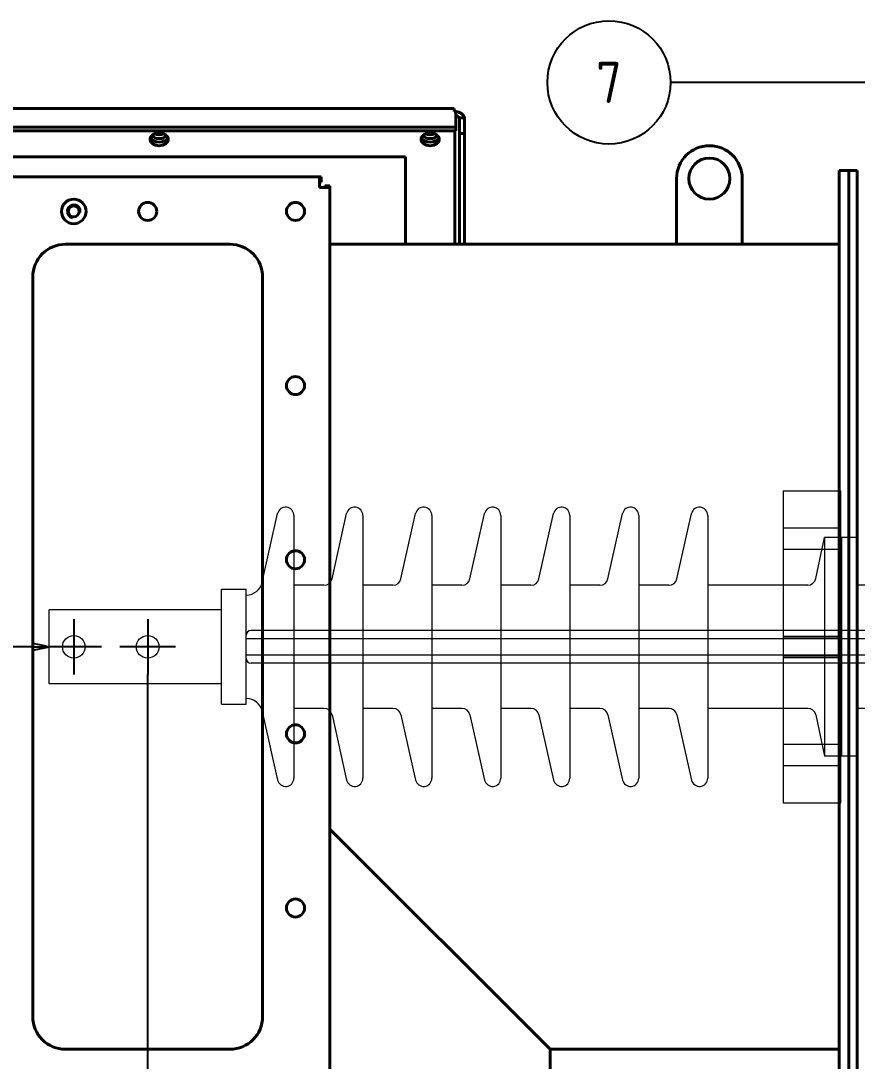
# Model space of a CAD drawing. Header units: millimetres. Extents: x 0 to 5945, y 0 to 4205.
# Drawn here: x 2007 to 2516, y 1213 to 1846 of the extents above; entities that cross this region are included whole.
import ezdxf

# ---------------------------------------------------------------- set-up
doc = ezdxf.new("R2010")
doc.units = ezdxf.units.MM
doc.header["$LTSCALE"] = 5
for name, color, linetype, lineweight in [('가려진 것(ISO)', 2, 'Continuous', 18), ('가시적인 것(ISO)', 3, 'Continuous', 40), ('가시적인 좁은 것(ISO)', 3, 'Continuous', 35), ('기호(ISO)', 5, 'Continuous', 25), ('중심 표식(ISO)', 1, 'Continuous', 25), ('중심선(ISO)', 1, 'Continuous', 25), ('치수(ISO)', 2, 'Continuous', 25)]:
    doc.layers.add(name, color=color, linetype=linetype, lineweight=lineweight)
doc.styles.add('부품번호텍스트_PSTEK_POSCO', font='isocp.shx')
doc.styles.add('치수 텍스트_PSTEK_POSCO', font='isocp.shx')
doc.dimstyles.new('치수_PSTEK_POSCO', dxfattribs={"dimscale": 5, "dimtxt": 3, "dimasz": 2, "dimexe": 2, "dimexo": 2.5, "dimgap": 1, "dimtad": 1, "dimrnd": 1e-08, "dimdsep": 46, "dimtxsty": '치수 텍스트_PSTEK_POSCO', "dimcen": 0.09, "dimdle": 10, "dimclrd": 7, "dimclre": 7, "dimclrt": 2, "dimadec": 1, "dimazin": 2, "dimtfac": 1, "dimtmove": 0, "dimatfit": 3, "dimfxl": 0, "dimtolj": 1, "dimlwd": -1, "dimlwe": -1, "dimarcsym": 0})

# ---------------------------------------------------------------- blocks, each defined once
blk = doc.blocks.new('품번기호6')
at = {"layer": '기호(ISO)', "color": 7}
for p, q in [((560.83, 361.7), (480.45, 361.7)), ((562.83, 361.7), (560.83, 362.1)), ((560.83, 362.1), (560.83, 361.3)), ((560.83, 361.7), (562.83, 361.7)), ((560.83, 361.3), (562.83, 361.7))]:
    blk.add_line(p, q, dxfattribs=at)
at = {"layer": '기호(ISO)', "color": 7, "flags": 128}
blk.add_lwpolyline([(560.83, 361.3), (562.83, 361.7)], dxfattribs=at)
at = {"layer": '기호(ISO)'}
blk.add_circle((472.95, 361.7), 7.5, dxfattribs=at)
at = {"layer": '기호(ISO)', "color": 7}
blk.add_solid([(560.83, 361.3), (562.83, 361.7), (560.83, 362.1), (560.83, 361.3)], dxfattribs=at)
at = {"layer": '기호(ISO)', "color": 7, "insert": (472.95, 361.71), "char_height": 5, "attachment_point": 5, "style": '부품번호텍스트_PSTEK_POSCO'}
blk.add_mtext('7', dxfattribs=at)
blk = doc.blocks.new('품번기호9')
at = {"layer": '기호(ISO)', "color": 7}
for p, q in [((402.78, 293), (327.93, 293)), ((402.78, 293.4), (402.78, 292.6)), ((404.4, 293.07), (402.78, 293.4)), ((402.78, 293), (404.4, 293)), ((402.78, 292.6), (404.4, 292.92))]:
    blk.add_line(p, q, dxfattribs=at)
at = {"layer": '기호(ISO)', "color": 7, "flags": 128}
blk.add_lwpolyline([(402.78, 292.6), (404.78, 293)], dxfattribs=at)
at = {"layer": '기호(ISO)'}
blk.add_circle((320.43, 293), 7.5, dxfattribs=at)
at = {"layer": '기호(ISO)', "color": 7}
blk.add_solid([(402.78, 292.6), (404.78, 293), (402.78, 293.4), (402.78, 292.6)], dxfattribs=at)
at = {"layer": '기호(ISO)', "color": 7, "insert": (320.43, 293.02), "char_height": 5, "attachment_point": 5, "style": '부품번호텍스트_PSTEK_POSCO'}
blk.add_mtext('5', dxfattribs=at)
blk = doc.blocks.new('*D43')
at = {"layer": 'Defpoints', "color": 0}
for p in [(3626.88, 1520.99), (1793.88, 1219.99), (3626.88, 310.46)]:
    blk.add_point(p, dxfattribs=at)
at = {"layer": '치수(ISO)', "color": 7}
for p, q in [((3626.88, 1508.49), (3626.88, 300.46)), ((1793.88, 1207.49), (1793.88, 300.46)), ((1803.88, 310.46), (3616.88, 310.46))]:
    blk.add_line(p, q, dxfattribs=at)
for points in [[(1803.88, 312.12), (1803.88, 308.79), (1793.88, 310.46)], [(3616.88, 312.12), (3616.88, 308.79), (3626.88, 310.46)]]:
    blk.add_solid(points, dxfattribs=at)
at = {"layer": '치수(ISO)', "color": 2, "insert": (2540.76, 323.71), "char_height": 15, "attachment_point": 4, "style": '치수 텍스트_PSTEK_POSCO'}
blk.add_mtext('\\A1;(1833)', dxfattribs=at)
blk = doc.blocks.new('*D48')
at = {"layer": 'Defpoints', "color": 0}
for p in [(1687.75, 1464.99), (2023.88, 1464.99), (2708.88, 603.99)]:
    blk.add_point(p, dxfattribs=at)
at = {"layer": '치수(ISO)', "color": 7}
for p, q in [((2011.38, 1464.99), (1677.75, 1464.99)), ((1687.75, 613.99), (1687.75, 1454.99)), ((2696.38, 603.99), (1677.75, 603.99))]:
    blk.add_line(p, q, dxfattribs=at)
for points in [[(1686.08, 1454.99), (1689.41, 1454.99), (1687.75, 1464.99)], [(1686.08, 613.99), (1689.41, 613.99), (1687.75, 603.99)]]:
    blk.add_solid(points, dxfattribs=at)
at = {"layer": '치수(ISO)', "color": 2, "insert": (1675.25, 934.28), "char_height": 15, "attachment_point": 4, "rotation": 90, "style": '치수 텍스트_PSTEK_POSCO'}
blk.add_mtext('\\A1;861', dxfattribs=at)

msp = doc.modelspace()

# ---------------------------------------------------------------- linework, layer by layer
at = {"layer": '가려진 것(ISO)'}
for p, q in [((2470.8806, 1559.9862), (2470.8806, 1369.9862)), ((2470.8806, 1559.9862), (2505.8806, 1559.9862)), ((2505.8806, 1369.9862), (2505.8806, 1559.9862)), ((2153.6386, 1504.2995), (2163.0016, 1546.0796)), ((2196.1077, 1506.3929), (2205.0016, 1546.0796)), ((2238.1077, 1506.3929), (2247.0016, 1546.0796)), ((2280.1077, 1506.3929), (2289.0016, 1546.0796)), ((2322.1077, 1506.3929), (2331.0016, 1546.0796)), ((2364.1077, 1506.3929), (2373.0016, 1546.0796)), ((2406.1077, 1506.3929), (2415.0016, 1546.0796)), ((2172.8806, 1544.9862), (2172.8806, 1384.9862)), ((2214.8806, 1544.9862), (2214.8806, 1384.9862)), ((2256.8806, 1544.9862), (2256.8806, 1384.9862)), ((2298.8806, 1544.9862), (2298.8806, 1384.9862)), ((2340.8806, 1544.9862), (2340.8806, 1384.9862)), ((2382.8806, 1544.9862), (2382.8806, 1384.9862)), ((2424.8806, 1544.9862), (2424.8806, 1384.9862)), ((2470.8806, 1537.3042), (2505.8806, 1537.3042)), ((2490.7055, 1506.4732), (2495.8806, 1531.4862)), ((2495.8806, 1531.4862), (2495.8806, 1398.4862)), ((2505.8806, 1531.4862), (2495.8806, 1531.4862)), ((2506.3806, 1531.4862), (2506.3806, 1398.4862)), ((2515.8806, 1531.4862), (2506.3806, 1531.4862)), ((2470.8806, 1524.3042), (2505.8806, 1524.3042)), ((2191.2287, 1502.4862), (2172.8806, 1502.4862)), ((2233.2287, 1502.4862), (2214.8806, 1502.4862)), ((2275.2287, 1502.4862), (2256.8806, 1502.4862)), ((2317.2287, 1502.4862), (2298.8806, 1502.4862)), ((2359.2287, 1502.4862), (2340.8806, 1502.4862)), ((2401.2287, 1502.4862), (2382.8806, 1502.4862)), ((2485.8092, 1502.4862), (2424.8806, 1502.4862)), ((2506.3806, 1502.4862), (2505.8806, 1502.4862)), ((2615.8806, 1502.4862), (2515.8806, 1502.4862)), ((2128.8806, 1429.9862), (2128.8806, 1499.9862)), ((2128.8806, 1499.9862), (2143.8806, 1499.9862)), ((2143.8806, 1429.9862), (2143.8806, 1499.9862)), ((2128.8806, 1487.4862), (2023.8806, 1487.4862)), ((2023.8806, 1442.4862), (2023.8806, 1487.4862)), ((2143.8806, 1469.9862), (2615.8806, 1469.9862)), ((2615.8806, 1474.9862), (2146.8806, 1474.9862)), ((2470.8806, 1471.4862), (2505.8806, 1471.4862)), ((2470.8806, 1470.4862), (2505.8806, 1470.4862)), ((2143.8806, 1459.9862), (2615.8806, 1459.9862)), ((2470.8806, 1459.4862), (2505.8806, 1459.4862)), ((2470.8806, 1458.4862), (2505.8806, 1458.4862)), ((2615.8806, 1454.9862), (2146.8806, 1454.9862)), ((2128.8806, 1442.4862), (2023.8806, 1442.4862)), ((2128.8806, 1429.9862), (2143.8806, 1429.9862)), ((2153.6386, 1425.673), (2163.0016, 1383.8929)), ((2191.2287, 1427.4862), (2172.8806, 1427.4862)), ((2233.2287, 1427.4862), (2214.8806, 1427.4862)), ((2275.2287, 1427.4862), (2256.8806, 1427.4862)), ((2317.2287, 1427.4862), (2298.8806, 1427.4862)), ((2359.2287, 1427.4862), (2340.8806, 1427.4862)), ((2401.2287, 1427.4862), (2382.8806, 1427.4862)), ((2485.8092, 1427.4862), (2424.8806, 1427.4862)), ((2506.3806, 1427.4862), (2505.8806, 1427.4862)), ((2615.8806, 1427.4862), (2515.8806, 1427.4862)), ((2196.1077, 1423.5796), (2205.0016, 1383.8929)), ((2238.1077, 1423.5796), (2247.0016, 1383.8929)), ((2280.1077, 1423.5796), (2289.0016, 1383.8929)), ((2322.1077, 1423.5796), (2331.0016, 1383.8929)), ((2364.1077, 1423.5796), (2373.0016, 1383.8929)), ((2406.1077, 1423.5796), (2415.0016, 1383.8929)), ((2490.7055, 1423.4993), (2495.8806, 1398.4862)), ((2470.8806, 1405.6683), (2505.8806, 1405.6683)), ((2505.8806, 1398.4862), (2495.8806, 1398.4862)), ((2515.8806, 1398.4862), (2506.3806, 1398.4862)), ((2470.8806, 1392.6683), (2505.8806, 1392.6683)), ((2470.8806, 1369.9862), (2505.8806, 1369.9862))]:
    msp.add_line(p, q, dxfattribs=at)
for centre in [(2038.8806, 1464.9862), (2083.8806, 1464.9862)]:
    msp.add_circle(centre, 6.9, dxfattribs=at)
for centre, radius, start, end in [((2167.8806, 1544.9862), 5, 0, 167.3685667), ((2209.8806, 1544.9862), 5, 0, 167.3685667), ((2251.8806, 1544.9862), 5, 0, 167.3685667), ((2293.8806, 1544.9862), 5, 0, 167.3685667), ((2335.8806, 1544.9862), 5, 0, 167.3685667), ((2377.8806, 1544.9862), 5, 0, 167.3685667), ((2419.8806, 1544.9862), 5, 0, 167.3685667), ((2143.8806, 1506.4862), 10, 270, 347.3685667), ((2191.2287, 1507.4862), 5, 270, 347.3685667), ((2233.2287, 1507.4862), 5, 270, 347.3685667), ((2275.2287, 1507.4862), 5, 270, 347.3685667), ((2317.2287, 1507.4862), 5, 270, 347.3685667), ((2359.2287, 1507.4862), 5, 270, 347.3685667), ((2401.2287, 1507.4862), 5, 270, 347.3685667), ((2485.8092, 1507.4862), 5, 270, 348.3106308), ((2146.8806, 1471.9862), 3, 90, 180), ((2146.8806, 1457.9862), 3, 180, 270), ((2143.8806, 1423.4862), 10, 12.6314333, 90), ((2191.2287, 1422.4862), 5, 12.6314333, 90), ((2233.2287, 1422.4862), 5, 12.6314333, 90), ((2275.2287, 1422.4862), 5, 12.6314333, 90), ((2317.2287, 1422.4862), 5, 12.6314333, 90), ((2359.2287, 1422.4862), 5, 12.6314333, 90), ((2401.2287, 1422.4862), 5, 12.6314333, 90), ((2485.8092, 1422.4862), 5, 11.6893692, 90), ((2167.8806, 1384.9862), 5, 192.6314333, 0), ((2209.8806, 1384.9862), 5, 192.6314333, 0), ((2251.8806, 1384.9862), 5, 192.6314333, 0), ((2293.8806, 1384.9862), 5, 192.6314333, 0), ((2335.8806, 1384.9862), 5, 192.6314333, 0), ((2377.8806, 1384.9862), 5, 192.6314333, 0), ((2419.8806, 1384.9862), 5, 192.6314333, 0)]:
    msp.add_arc(centre, radius, start, end, dxfattribs=at)
at = {"layer": '가시적인 것(ISO)'}
for p, q in [((1911.2806, 1792.6956), (2270.4806, 1792.6956)), ((2270.4806, 1790.8211), (2270.4806, 1792.6956)), ((2270.4806, 1790.8211), (2271.4179, 1790.8211)), ((2271.4179, 1790.8211), (2271.4179, 1781.2044)), ((2273.6806, 1786.9583), (2273.6806, 1777.3417)), ((2273.6806, 1786.9583), (2276.8806, 1786.9583)), ((2276.8806, 1777.3417), (2276.8806, 1786.9583)), ((2271.4179, 1781.2044), (1910.3433, 1781.2044)), ((2271.4179, 1778.9417), (2271.4179, 1781.2044)), ((2271.4179, 1778.9417), (1910.3433, 1778.9417)), ((2270.8806, 1709.9862), (2270.8806, 1778.9417)), ((2273.6806, 1777.3417), (2276.8806, 1777.3417)), ((2273.6806, 1709.9862), (2273.6806, 1777.3417)), ((2276.8806, 1709.9862), (2276.8806, 1777.3417)), ((2240.8806, 1763.2439), (1940.8806, 1763.2439)), ((2240.8806, 1763.2439), (2240.8806, 1709.9862)), ((2504.8806, 1754.9862), (2504.8806, 1174.9862)), ((2510.8806, 1754.9862), (2504.8806, 1754.9862)), ((2510.8806, 1754.9862), (2510.8806, 1174.9862)), ((2510.8806, 1754.9862), (2510.8806, 1174.9862)), ((2515.8806, 1754.9862), (2510.8806, 1754.9862)), ((2515.8806, 1754.9862), (2515.8806, 1174.9862)), ((2515.8806, 1174.9862), (2515.8806, 1754.9862)), ((1979.2806, 1750.9862), (2188.4806, 1750.9862)), ((2188.4806, 1744.5862), (2188.4806, 1750.9862)), ((2189.4179, 1750.9862), (2188.4806, 1750.9862)), ((2189.4179, 1747.7862), (2189.4179, 1750.9862)), ((2405.8806, 1749.9862), (2405.8806, 1709.9862)), ((2445.8806, 1709.9862), (2445.8806, 1749.9862)), ((2188.4806, 1747.7862), (2189.4179, 1747.7862)), ((2188.4806, 1744.9862), (2188.8806, 1744.9862)), ((2194.8806, 1744.5862), (2188.4806, 1744.5862)), ((2188.8806, 1744.9862), (2188.8806, 1744.5862)), ((2191.6806, 1744.5862), (2191.6806, 1745.5235)), ((2191.6806, 1745.5235), (2194.8806, 1745.5235)), ((2194.8806, 1744.5862), (2194.8806, 1745.5235)), ((2194.8806, 1744.5862), (2194.8806, 1185.3862)), ((2033.8806, 1709.9862), (2133.8806, 1709.9862)), ((2405.8806, 1709.9862), (2194.8806, 1709.9862)), ((2405.8806, 1709.9862), (2445.8806, 1709.9862)), ((2504.8806, 1709.9862), (2445.8806, 1709.9862)), ((2013.8806, 1239.9862), (2013.8806, 1689.9862)), ((2153.8806, 1689.9862), (2153.8806, 1239.9862)), ((2328.8806, 1219.9862), (2194.8806, 1353.9862)), ((2133.8806, 1219.9862), (2033.8806, 1219.9862)), ((2328.8806, 846.9862), (2328.8806, 1219.9862)), ((2504.8806, 1219.9862), (2328.8806, 1219.9862))]:
    msp.add_line(p, q, dxfattribs=at)
for centre, radius in [((2425.8806, 1749.9862), 12.5), ((2038.8806, 1729.9862), 7.5), ((2083.8806, 1729.9862), 5.5), ((2173.8806, 1729.9862), 5.5), ((2038.8806, 1729.9862), 3.3235), ((2173.8806, 1623.9862), 5.5), ((2173.8806, 1517.9862), 5.5), ((2173.8806, 1411.9862), 5.5), ((2173.8806, 1305.9862), 5.5)]:
    msp.add_circle(centre, radius, dxfattribs=at)
for centre, start, end in [((2425.8806, 1749.9862), 0, 180), ((2033.8806, 1689.9862), 90, 180), ((2133.8806, 1689.9862), 0, 90), ((2033.8806, 1239.9862), 180, 270), ((2133.8806, 1239.9862), 270, 0)]:
    msp.add_arc(centre, 20, start, end, dxfattribs=at)
for centre, major_axis, start_param, end_param in [((2270.4806, 1786.2956), (6.4, 0), 0.14697519, 1.42382114), ((2270.4806, 1786.2956), (3.2, 0), 0, 1.27354497), ((2090.8806, 1776.1132), (-5.5, 0), 0.29517689, 2.84641577), ((2090.8806, 1776.1132), (5.5, 0), 3.43676954, 5.98800842), ((2090.8806, 1778.2346), (5.5, 0), 3.74037413, 5.68440383), ((2090.8806, 1778.2346), (-5.5, 0), 0.59878148, 2.54281118), ((2090.8806, 1780.4973), (5.5, 0), 4.16626769, 5.25851027), ((2255.8806, 1776.1132), (-5.5, 0), 0.29517689, 2.84641577), ((2255.8806, 1776.1132), (5.5, 0), 3.43676954, 5.98800842), ((2255.8806, 1778.2346), (5.5, 0), 3.74037413, 5.68440383), ((2255.8806, 1778.2346), (-5.5, 0), 0.59878148, 2.54281118), ((2255.8806, 1780.4973), (5.5, 0), 4.16626769, 5.25851027)]:
    msp.add_ellipse(centre, major_axis=major_axis, ratio=0.70710678, start_param=start_param, end_param=end_param, dxfattribs=at)
for centre in [(2090.8806, 1773.8505), (2255.8806, 1773.8505)]:
    msp.add_ellipse(centre, major_axis=(-5.5, 0), ratio=0.70710678, dxfattribs=at)
at = {"layer": '가시적인 좁은 것(ISO)'}
msp.add_arc((2038.8806, 1729.9862), 4, 350, 260, dxfattribs=at)
at = {"layer": '중심 표식(ISO)', "linetype": 'Continuous'}
for p, q in [((2038.8806, 1481.8862), (2038.8806, 1448.0862)), ((2083.8806, 1481.8862), (2083.8806, 1448.0862)), ((2055.7806, 1464.9862), (2021.9806, 1464.9862)), ((2100.7806, 1464.9862), (2066.9806, 1464.9862))]:
    msp.add_line(p, q, dxfattribs=at)
at = {"layer": '중심선(ISO)', "linetype": 'Continuous'}
msp.add_line((2083.8806, 765.8457), (2083.8806, 1448.142), dxfattribs=at)

# ---------------------------------------------------------------- block references
at = {"layer": '기호(ISO)', "xscale": 5, "yscale": 5, "zscale": 5}
for name in ['품번기호6', '품번기호9']:
    msp.add_blockref(name, (0, 0), dxfattribs=at)

# ---------------------------------------------------------------- dimensions: what is measured, and where the dimension line sits
at = {"layer": '치수(ISO)', "color": 7}
dim = msp.add_linear_dim(base=(3626.8806, 310.4571), p1=(1793.8806, 1219.9862), p2=(3626.8806, 1520.9862), angle=180, text='(<>)', dimstyle='치수_PSTEK_POSCO', override={"dimgap": 1, "dimdec": 2, "dimtol": 0, "dimlim": 0, "dimtp": 0, "dimtm": 0, "dimtdec": 2, "dimtofl": 0, "dimatfit": 1}, dxfattribs=at)
dim.commit()
dim.dimension.update_dxf_attribs({"geometry": '*D43', "text_midpoint": (2564.0056, 310.4571), "dimtype": 160})
dim = msp.add_linear_dim(base=(1687.7482, 1464.9862), p1=(2708.8806, 603.9862), p2=(2023.8806, 1464.9862), angle=270, dimstyle='치수_PSTEK_POSCO', override={"dimdec": 2, "dimtp": 0, "dimtm": 0, "dimtdec": 2, "dimtofl": 0, "dimatfit": 1}, dxfattribs=at)
dim.commit()
dim.dimension.update_dxf_attribs({"geometry": '*D48', "text_midpoint": (1687.7482, 946.2782), "dimtype": 160})

doc.saveas('drawing.dxf')
